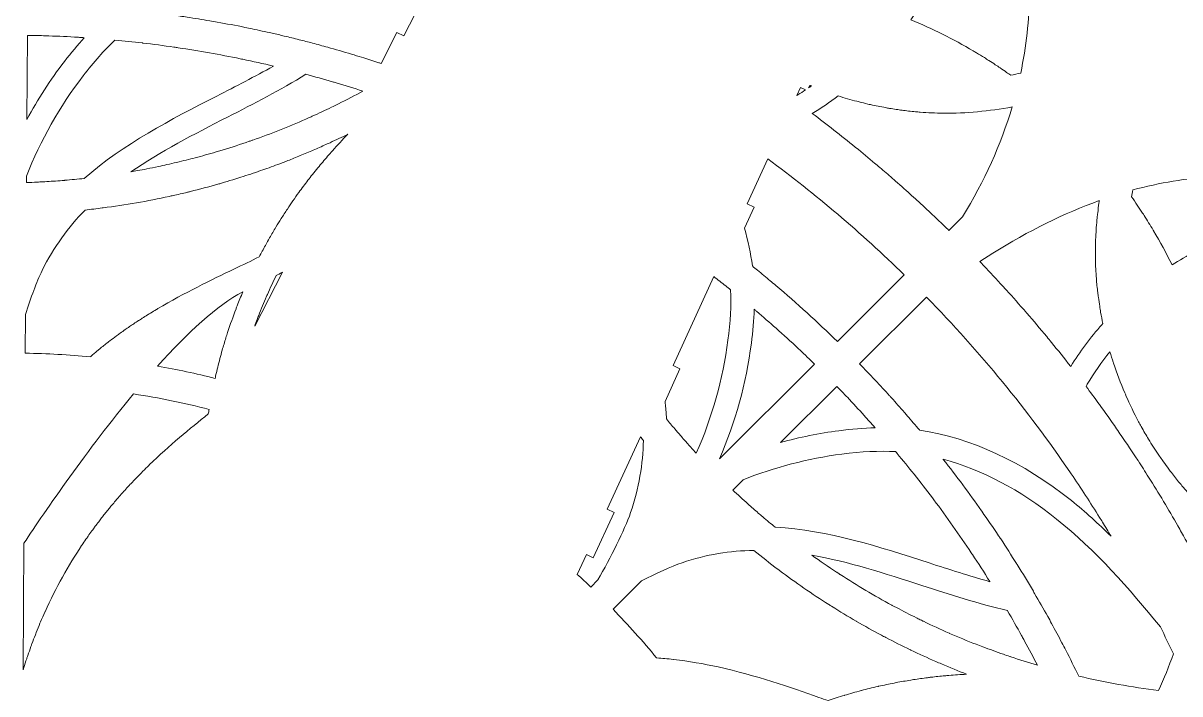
# Model space of a CAD drawing. Header units: millimetres. Extents: x -131 to 670, y -112 to 1620.
# Drawn here: x 478.7 to 576, y 761.6 to 818 of the extents above; entities that cross this region are included whole.
import ezdxf

# ---------------------------------------------------------------- set-up
doc = ezdxf.new("R2010")
doc.units = ezdxf.units.MM
doc.header["$MEASUREMENT"] = 0
doc.layers.add('Layer 2', color=7, linetype='Continuous')

msp = doc.modelspace()

# ---------------------------------------------------------------- linework, layer by layer
at = {"layer": 'Layer 2', "lineweight": 0}
for points, knots in [([(507.126, 815.111), (506.841, 815.199), (506.556, 815.284), (506.27, 815.37), (505.605, 815.571), (504.938, 815.764), (504.268, 815.95), (503.841, 816.069), (503.415, 816.189), (502.986, 816.302), (502.614, 816.4), (502.24, 816.493), (501.867, 816.587), (501.452, 816.691), (501.038, 816.793), (500.622, 816.892), (500.279, 816.974), (499.935, 817.055), (499.591, 817.133), (499.034, 817.259), (498.475, 817.38), (497.916, 817.497), (497.711, 817.539), (497.508, 817.585), (497.304, 817.627), (496.533, 817.782), (495.759, 817.927), (494.983, 818.065), (494.771, 818.103), (494.558, 818.138), (494.346, 818.174), (493.713, 818.282), (493.079, 818.384), (492.443, 818.481), (492.252, 818.51), (492.06, 818.54), (491.868, 818.567), (491.051, 818.686), (490.233, 818.799), (489.412, 818.897), (492.414, 820.768), (496.137, 821.987), (500.335, 822.454), (503.495, 822.804), (506.715, 822.725), (509.876, 822.485), (510.923, 822.156), (511.967, 821.817), (513.004, 821.457), (513.004, 821.457), (510.67, 816.91), (510.67, 816.91), (510.67, 816.91), (510.092, 817.192), (510.092, 817.192), (510.092, 817.192), (508.756, 814.59), (508.756, 814.59), (508.669, 814.619), (508.581, 814.645), (508.494, 814.674), (508.039, 814.823), (507.583, 814.968), (507.126, 815.111)], [0, 0, 0, 0, 1, 1, 1, 2, 2, 2, 3, 3, 3, 4, 4, 4, 5, 5, 5, 6, 6, 6, 7, 7, 7, 8, 8, 8, 9, 9, 9, 10, 10, 10, 11, 11, 11, 12, 12, 12, 13, 13, 13, 14, 14, 14, 15, 15, 15, 16, 16, 16, 17, 17, 17, 18, 18, 18, 19, 19, 19, 20, 20, 20, 21, 21, 21, 21]), ([(563.321, 820.547), (563.285, 818.258), (563.029, 816.002), (562.563, 813.78), (562.286, 813.715), (562.005, 813.656), (561.724, 813.599), (561.61, 813.681), (561.494, 813.758), (561.379, 813.838), (561.199, 813.965), (561.018, 814.092), (560.836, 814.215), (560.7, 814.307), (560.564, 814.396), (560.427, 814.486), (560.244, 814.607), (560.06, 814.728), (559.875, 814.845), (559.753, 814.924), (559.63, 815.001), (559.506, 815.078), (559.288, 815.214), (559.069, 815.348), (558.849, 815.48), (558.758, 815.534), (558.667, 815.589), (558.576, 815.643), (556.876, 816.645), (555.121, 817.519), (553.326, 818.267), (553.924, 819.143), (554.475, 820.051), (554.966, 820.993), (555.3, 821.636), (555.601, 822.279), (555.878, 822.921), (556.151, 822.829), (556.424, 822.737), (556.699, 822.644), (558.886, 821.907), (561.105, 821.16), (563.321, 820.547)], [0, 0, 0, 0, 1, 1, 1, 2, 2, 2, 3, 3, 3, 4, 4, 4, 5, 5, 5, 6, 6, 6, 7, 7, 7, 8, 8, 8, 9, 9, 9, 10, 10, 10, 11, 11, 11, 12, 12, 12, 13, 13, 13, 14, 14, 14, 14]), ([(483.699, 813.545), (484.592, 814.706), (485.473, 815.698), (486.371, 816.55), (487.137, 816.479), (487.901, 816.402), (488.662, 816.313), (488.678, 816.311), (488.693, 816.31), (488.708, 816.308), (489.589, 816.204), (490.465, 816.087), (491.339, 815.96), (491.457, 815.943), (491.575, 815.925), (491.692, 815.907), (493.448, 815.645), (495.189, 815.337), (496.913, 814.982), (496.983, 814.968), (497.053, 814.953), (497.123, 814.939), (497.987, 814.759), (498.848, 814.569), (499.704, 814.366), (498.138, 813.483), (496.53, 812.654), (494.951, 811.847), (491.065, 809.863), (487.101, 807.833), (483.794, 804.917), (483.248, 804.858), (482.701, 804.805), (482.152, 804.759), (482.136, 804.758), (482.121, 804.756), (482.105, 804.755), (482.049, 804.751), (481.993, 804.746), (481.936, 804.742), (481.447, 804.702), (480.956, 804.668), (480.463, 804.639), (480.288, 804.63), (480.112, 804.622), (479.936, 804.614), (479.896, 804.612), (479.856, 804.61), (479.817, 804.608), (479.52, 804.594), (479.224, 804.581), (478.926, 804.571), (478.926, 804.571), (478.93, 805.102), (478.93, 805.102), (480.117, 808.122), (481.707, 810.955), (483.699, 813.545)], [0, 0, 0, 0, 1, 1, 1, 2, 2, 2, 3, 3, 3, 4, 4, 4, 5, 5, 5, 6, 6, 6, 7, 7, 7, 8, 8, 8, 9, 9, 9, 10, 10, 10, 11, 11, 11, 12, 12, 12, 13, 13, 13, 14, 14, 14, 15, 15, 15, 16, 16, 16, 17, 17, 17, 18, 18, 18, 19, 19, 19, 19]), ([(479.56, 816.944), (479.665, 816.942), (479.77, 816.941), (479.874, 816.938), (480.087, 816.932), (480.299, 816.926), (480.512, 816.919), (481.331, 816.892), (482.149, 816.858), (482.964, 816.811), (482.997, 816.809), (483.03, 816.808), (483.063, 816.806), (483.169, 816.8), (483.274, 816.791), (483.38, 816.785), (483.519, 816.774), (483.659, 816.764), (483.798, 816.754), (483.239, 816.142), (482.684, 815.48), (482.126, 814.755), (480.935, 813.207), (479.883, 811.574), (478.962, 809.872), (478.962, 809.872), (479.01, 816.952), (479.01, 816.952), (479.193, 816.949), (479.377, 816.947), (479.56, 816.944)], [0, 0, 0, 0, 1, 1, 1, 2, 2, 2, 3, 3, 3, 4, 4, 4, 5, 5, 5, 6, 6, 6, 7, 7, 7, 8, 8, 8, 9, 9, 9, 10, 10, 10, 10]), ([(507.237, 812.262), (506.559, 811.893), (505.871, 811.539), (505.178, 811.194), (505.143, 811.176), (505.107, 811.159), (505.072, 811.142), (504.915, 811.065), (504.757, 810.988), (504.599, 810.912), (504.058, 810.649), (503.513, 810.393), (502.963, 810.146), (502.864, 810.1), (502.764, 810.055), (502.664, 810.011), (502.588, 809.976), (502.513, 809.942), (502.437, 809.909), (502.431, 809.906), (502.425, 809.903), (502.418, 809.901), (500.96, 809.26), (499.475, 808.671), (497.962, 808.139), (497.951, 808.135), (497.939, 808.13), (497.928, 808.126), (497.843, 808.096), (497.758, 808.068), (497.672, 808.038), (496.947, 807.787), (496.216, 807.548), (495.48, 807.322), (495.417, 807.303), (495.355, 807.283), (495.292, 807.264), (495.155, 807.223), (495.016, 807.184), (494.878, 807.144), (494.584, 807.057), (494.29, 806.973), (493.994, 806.891), (493.705, 806.811), (493.417, 806.731), (493.127, 806.655), (492.876, 806.588), (492.624, 806.526), (492.372, 806.463), (491.833, 806.328), (491.292, 806.199), (490.748, 806.078), (490.508, 806.024), (490.268, 805.969), (490.027, 805.918), (489.703, 805.85), (489.379, 805.784), (489.054, 805.72), (488.797, 805.67), (488.54, 805.621), (488.282, 805.574), (488.094, 805.539), (487.906, 805.502), (487.717, 805.47), (490.215, 807.194), (492.998, 808.62), (495.855, 810.078), (498.047, 811.198), (500.301, 812.361), (502.443, 813.675), (503.187, 813.476), (503.928, 813.267), (504.666, 813.051), (504.773, 813.02), (504.879, 812.989), (504.986, 812.958), (505.74, 812.734), (506.491, 812.504), (507.237, 812.262)], [0, 0, 0, 0, 1, 1, 1, 2, 2, 2, 3, 3, 3, 4, 4, 4, 5, 5, 5, 6, 6, 6, 7, 7, 7, 8, 8, 8, 9, 9, 9, 10, 10, 10, 11, 11, 11, 12, 12, 12, 13, 13, 13, 14, 14, 14, 15, 15, 15, 16, 16, 16, 17, 17, 17, 18, 18, 18, 19, 19, 19, 20, 20, 20, 21, 21, 21, 22, 22, 22, 23, 23, 23, 24, 24, 24, 25, 25, 25, 26, 26, 26, 26]), ([(543.817, 811.95), (543.793, 811.935), (543.763, 811.918), (543.726, 811.898), (543.726, 811.898), (544.034, 812.57), (544.034, 812.57), (544.034, 812.57), (544.466, 812.358), (544.466, 812.358), (544.251, 812.218), (544.036, 812.081), (543.817, 811.95)], [0, 0, 0, 0, 1, 1, 1, 2, 2, 2, 3, 3, 3, 4, 4, 4, 4]), ([(544.721, 812.528), (544.721, 812.528), (544.817, 812.737), (544.817, 812.737), (544.843, 812.726), (544.87, 812.717), (544.895, 812.706), (544.915, 812.698), (544.933, 812.689), (544.953, 812.681), (544.876, 812.629), (544.798, 812.579), (544.721, 812.528)], [0, 0, 0, 0, 1, 1, 1, 2, 2, 2, 3, 3, 3, 4, 4, 4, 4]), ([(547.209, 811.861), (547.729, 811.693), (548.255, 811.543), (548.784, 811.404), (548.846, 811.387), (548.909, 811.37), (548.972, 811.354), (549.213, 811.292), (549.455, 811.232), (549.698, 811.176), (549.774, 811.158), (549.851, 811.142), (549.928, 811.125), (550.35, 811.031), (550.774, 810.946), (551.2, 810.87), (551.307, 810.851), (551.413, 810.83), (551.52, 810.812), (551.713, 810.78), (551.906, 810.752), (552.1, 810.723), (552.26, 810.699), (552.421, 810.677), (552.583, 810.655), (552.763, 810.632), (552.943, 810.609), (553.124, 810.589), (553.324, 810.566), (553.524, 810.548), (553.724, 810.529), (553.853, 810.517), (553.982, 810.501), (554.111, 810.491), (554.752, 810.441), (555.395, 810.413), (556.039, 810.407), (557.969, 810.389), (559.909, 810.568), (561.845, 810.934), (560.904, 807.766), (559.512, 804.678), (557.676, 801.685), (557.676, 801.685), (556.523, 800.538), (556.523, 800.538), (556.387, 800.671), (556.249, 800.8), (556.113, 800.932), (555.742, 801.291), (555.371, 801.649), (554.995, 802.002), (554.551, 802.421), (554.105, 802.836), (553.655, 803.247), (553.585, 803.31), (553.514, 803.373), (553.444, 803.436), (552.975, 803.862), (552.503, 804.284), (552.029, 804.701), (551.988, 804.737), (551.947, 804.772), (551.906, 804.808), (551.552, 805.118), (551.199, 805.428), (550.842, 805.733), (550.687, 805.865), (550.531, 805.993), (550.375, 806.124), (550.351, 806.145), (550.326, 806.166), (550.301, 806.187), (549.775, 806.63), (549.246, 807.068), (548.713, 807.5), (548.689, 807.52), (548.665, 807.54), (548.641, 807.559), (547.454, 808.522), (546.253, 809.462), (545.034, 810.373), (545.781, 810.831), (546.506, 811.33), (547.209, 811.861)], [0, 0, 0, 0, 1, 1, 1, 2, 2, 2, 3, 3, 3, 4, 4, 4, 5, 5, 5, 6, 6, 6, 7, 7, 7, 8, 8, 8, 9, 9, 9, 10, 10, 10, 11, 11, 11, 12, 12, 12, 13, 13, 13, 14, 14, 14, 15, 15, 15, 16, 16, 16, 17, 17, 17, 18, 18, 18, 19, 19, 19, 20, 20, 20, 21, 21, 21, 22, 22, 22, 23, 23, 23, 24, 24, 24, 25, 25, 25, 26, 26, 26, 27, 27, 27, 28, 28, 28, 28]), ([(480.245, 797.164), (481.224, 799.152), (482.456, 800.814), (483.866, 802.261), (484.348, 802.312), (484.83, 802.369), (485.309, 802.431), (485.331, 802.433), (485.352, 802.436), (485.374, 802.44), (487.258, 802.683), (489.117, 803.007), (490.949, 803.406), (491.053, 803.428), (491.157, 803.451), (491.261, 803.474), (491.664, 803.564), (492.066, 803.657), (492.467, 803.754), (492.552, 803.775), (492.637, 803.797), (492.723, 803.818), (493.499, 804.01), (494.27, 804.215), (495.036, 804.434), (495.138, 804.463), (495.24, 804.49), (495.342, 804.52), (495.657, 804.611), (495.969, 804.708), (496.282, 804.804), (496.508, 804.873), (496.733, 804.943), (496.958, 805.014), (497.24, 805.105), (497.522, 805.196), (497.802, 805.29), (498.076, 805.381), (498.348, 805.476), (498.621, 805.571), (498.86, 805.655), (499.1, 805.736), (499.338, 805.822), (499.826, 805.999), (500.312, 806.18), (500.794, 806.368), (500.963, 806.433), (501.13, 806.502), (501.298, 806.569), (501.656, 806.712), (502.013, 806.856), (502.368, 807.004), (502.555, 807.083), (502.741, 807.163), (502.928, 807.243), (503.28, 807.394), (503.629, 807.548), (503.978, 807.704), (504.14, 807.778), (504.303, 807.85), (504.465, 807.924), (504.966, 808.155), (505.465, 808.39), (505.96, 808.632), (505.518, 808.179), (505.091, 807.716), (504.672, 807.248), (504.535, 807.094), (504.401, 806.937), (504.265, 806.782), (504.265, 806.781), (504.264, 806.78), (504.263, 806.779), (504.263, 806.779), (504.263, 806.779), (504.263, 806.779), (503.984, 806.458), (503.709, 806.133), (503.44, 805.805), (503.289, 805.62), (503.137, 805.435), (502.989, 805.247), (502.733, 804.925), (502.484, 804.596), (502.239, 804.267), (502.239, 804.267), (502.238, 804.267), (502.238, 804.267), (502.237, 804.265), (502.236, 804.264), (502.236, 804.264), (502.102, 804.085), (501.964, 803.908), (501.834, 803.727), (501.834, 803.727), (501.833, 803.727), (501.833, 803.727), (501.833, 803.727), (501.833, 803.727), (501.833, 803.727), (501.504, 803.271), (501.186, 802.809), (500.876, 802.343), (500.699, 802.076), (500.53, 801.805), (500.359, 801.535), (500.209, 801.299), (500.06, 801.062), (499.916, 800.822), (499.915, 800.822), (499.915, 800.821), (499.915, 800.821), (499.735, 800.524), (499.559, 800.225), (499.386, 799.925), (499.386, 799.925), (499.386, 799.924), (499.386, 799.924), (499.386, 799.924), (499.386, 799.923), (499.386, 799.923), (499.264, 799.711), (499.147, 799.497), (499.029, 799.284), (498.853, 798.964), (498.676, 798.645), (498.509, 798.321), (498.509, 798.321), (498.509, 798.321), (498.508, 798.321), (497.851, 797.991), (497.136, 797.647), (496.388, 797.288), (494.481, 796.374), (492.251, 795.301), (489.985, 793.964), (489.945, 793.941), (489.905, 793.917), (489.865, 793.894), (489.7, 793.795), (489.535, 793.695), (489.369, 793.594), (489.283, 793.542), (489.197, 793.489), (489.11, 793.436), (488.966, 793.346), (488.821, 793.255), (488.676, 793.163), (488.569, 793.094), (488.462, 793.025), (488.354, 792.956), (488.222, 792.87), (488.091, 792.784), (487.959, 792.696), (487.837, 792.615), (487.715, 792.532), (487.594, 792.449), (487.474, 792.367), (487.354, 792.286), (487.234, 792.202), (487.094, 792.105), (486.956, 792.005), (486.816, 791.905), (486.714, 791.831), (486.611, 791.758), (486.509, 791.684), (486.315, 791.541), (486.122, 791.394), (485.93, 791.246), (485.883, 791.211), (485.836, 791.176), (485.79, 791.14), (485.55, 790.954), (485.312, 790.763), (485.076, 790.568), (485.011, 790.515), (484.948, 790.46), (484.884, 790.407), (484.712, 790.263), (484.541, 790.117), (484.371, 789.968), (484.348, 789.948), (484.324, 789.928), (484.3, 789.908), (482.495, 790.08), (480.671, 790.184), (478.83, 790.217), (478.83, 790.217), (478.852, 793.473), (478.852, 793.473), (479.298, 794.873), (479.784, 796.23), (480.245, 797.164)], [0, 0, 0, 0, 1, 1, 1, 2, 2, 2, 3, 3, 3, 4, 4, 4, 5, 5, 5, 6, 6, 6, 7, 7, 7, 8, 8, 8, 9, 9, 9, 10, 10, 10, 11, 11, 11, 12, 12, 12, 13, 13, 13, 14, 14, 14, 15, 15, 15, 16, 16, 16, 17, 17, 17, 18, 18, 18, 19, 19, 19, 20, 20, 20, 21, 21, 21, 22, 22, 22, 23, 23, 23, 24, 24, 24, 25, 25, 25, 26, 26, 26, 27, 27, 27, 28, 28, 28, 29, 29, 29, 30, 30, 30, 31, 31, 31, 32, 32, 32, 33, 33, 33, 34, 34, 34, 35, 35, 35, 36, 36, 36, 37, 37, 37, 38, 38, 38, 39, 39, 39, 40, 40, 40, 41, 41, 41, 42, 42, 42, 43, 43, 43, 44, 44, 44, 45, 45, 45, 46, 46, 46, 47, 47, 47, 48, 48, 48, 49, 49, 49, 50, 50, 50, 51, 51, 51, 52, 52, 52, 53, 53, 53, 54, 54, 54, 55, 55, 55, 56, 56, 56, 57, 57, 57, 58, 58, 58, 59, 59, 59, 60, 60, 60, 61, 61, 61, 62, 62, 62, 63, 63, 63, 64, 64, 64, 64]), ([(552.771, 796.803), (552.771, 796.803), (547.143, 791.199), (547.143, 791.199), (545.463, 792.838), (543.735, 794.412), (541.963, 795.918), (541.806, 796.051), (541.648, 796.182), (541.491, 796.314), (541.137, 796.611), (540.781, 796.906), (540.423, 797.198), (540.278, 797.316), (540.136, 797.439), (539.991, 797.556), (539.852, 798.612), (539.625, 799.674), (539.319, 800.736), (539.319, 800.736), (540.13, 802.506), (540.13, 802.506), (540.13, 802.506), (539.552, 802.789), (539.552, 802.789), (539.552, 802.789), (541.281, 806.561), (541.281, 806.561), (545.299, 803.601), (549.138, 800.346), (552.771, 796.803)], [0, 0, 0, 0, 1, 1, 1, 2, 2, 2, 3, 3, 3, 4, 4, 4, 5, 5, 5, 6, 6, 6, 7, 7, 7, 8, 8, 8, 9, 9, 9, 10, 10, 10, 10]), ([(577.205, 798.754), (576.551, 798.414), (575.915, 798.043), (575.293, 797.651), (574.811, 798.624), (574.292, 799.581), (573.735, 800.518), (573.725, 800.535), (573.715, 800.553), (573.705, 800.57), (573.457, 800.987), (573.199, 801.398), (572.936, 801.807), (572.897, 801.867), (572.861, 801.929), (572.822, 801.99), (572.522, 802.451), (572.213, 802.908), (571.894, 803.359), (571.929, 803.555), (571.962, 803.751), (572, 803.945), (574.263, 804.562), (576.504, 804.934), (578.72, 805.056), (578.86, 804.547), (579.009, 804.038), (579.161, 803.529), (579.198, 803.407), (579.235, 803.287), (579.271, 803.166), (579.395, 802.761), (579.52, 802.357), (579.648, 801.952), (579.684, 801.839), (579.72, 801.725), (579.756, 801.611), (579.916, 801.114), (580.077, 800.617), (580.241, 800.121), (579.233, 799.734), (578.219, 799.28), (577.205, 798.754)], [0, 0, 0, 0, 1, 1, 1, 2, 2, 2, 3, 3, 3, 4, 4, 4, 5, 5, 5, 6, 6, 6, 7, 7, 7, 8, 8, 8, 9, 9, 9, 10, 10, 10, 11, 11, 11, 12, 12, 12, 13, 13, 13, 14, 14, 14, 14]), ([(568.926, 796.496), (568.957, 796.1), (569, 795.705), (569.047, 795.311), (569.063, 795.179), (569.08, 795.047), (569.098, 794.915), (569.131, 794.665), (569.168, 794.415), (569.208, 794.166), (569.234, 793.999), (569.259, 793.832), (569.289, 793.665), (569.345, 793.346), (569.406, 793.027), (569.472, 792.709), (569.451, 792.685), (569.429, 792.662), (569.407, 792.638), (568.432, 791.536), (567.55, 790.349), (566.767, 789.11), (566.237, 789.788), (565.696, 790.459), (565.15, 791.127), (565.016, 791.29), (564.882, 791.452), (564.748, 791.615), (564.199, 792.277), (563.645, 792.936), (563.08, 793.588), (563.05, 793.623), (563.018, 793.658), (562.988, 793.693), (562.455, 794.306), (561.913, 794.913), (561.366, 795.516), (561.201, 795.698), (561.035, 795.879), (560.869, 796.059), (560.33, 796.646), (559.786, 797.23), (559.233, 797.807), (559.193, 797.849), (559.154, 797.892), (559.114, 797.933), (559.114, 797.933), (560.215, 798.622), (560.215, 798.622), (563.234, 800.512), (566.222, 801.984), (569.173, 803.048), (569.163, 802.978), (569.156, 802.909), (569.147, 802.841), (569.108, 802.569), (569.073, 802.297), (569.041, 802.025), (569.025, 801.888), (569.01, 801.751), (568.996, 801.613), (568.968, 801.338), (568.944, 801.063), (568.924, 800.787), (568.914, 800.658), (568.906, 800.529), (568.898, 800.399), (568.881, 800.117), (568.868, 799.834), (568.859, 799.551), (568.855, 799.423), (568.852, 799.295), (568.85, 799.167), (568.844, 798.867), (568.843, 798.567), (568.847, 798.267), (568.848, 798.221), (568.846, 798.175), (568.847, 798.129), (568.857, 797.584), (568.884, 797.039), (568.926, 796.496)], [0, 0, 0, 0, 1, 1, 1, 2, 2, 2, 3, 3, 3, 4, 4, 4, 5, 5, 5, 6, 6, 6, 7, 7, 7, 8, 8, 8, 9, 9, 9, 10, 10, 10, 11, 11, 11, 12, 12, 12, 13, 13, 13, 14, 14, 14, 15, 15, 15, 16, 16, 16, 17, 17, 17, 18, 18, 18, 19, 19, 19, 20, 20, 20, 21, 21, 21, 22, 22, 22, 23, 23, 23, 24, 24, 24, 25, 25, 25, 26, 26, 26, 27, 27, 27, 27]), ([(500.463, 797.026), (500.463, 797.026), (498.13, 792.481), (498.13, 792.481), (498.199, 792.672), (498.266, 792.864), (498.338, 793.054), (498.379, 793.164), (498.422, 793.273), (498.465, 793.383), (498.675, 793.927), (498.898, 794.467), (499.131, 795.002), (499.152, 795.052), (499.174, 795.102), (499.196, 795.152), (499.433, 795.692), (499.681, 796.227), (499.942, 796.756), (500.098, 796.835), (500.256, 796.916), (500.405, 796.995), (500.425, 797.005), (500.444, 797.016), (500.463, 797.026)], [0, 0, 0, 0, 1, 1, 1, 2, 2, 2, 3, 3, 3, 4, 4, 4, 5, 5, 5, 6, 6, 6, 7, 7, 7, 8, 8, 8, 8]), ([(536.744, 796.66), (537.081, 796.399), (537.415, 796.134), (537.75, 795.87), (537.887, 795.761), (538.026, 795.653), (538.164, 795.542), (538.211, 794.242), (538.141, 792.851), (537.94, 791.313), (537.51, 788.014), (536.612, 784.829), (535.277, 781.805), (535.268, 781.816), (535.258, 781.826), (535.248, 781.837), (535.019, 782.085), (534.792, 782.334), (534.568, 782.585), (534.358, 782.82), (534.148, 783.056), (533.943, 783.293), (533.78, 783.48), (533.621, 783.669), (533.462, 783.857), (533.229, 784.131), (532.996, 784.405), (532.768, 784.682), (532.754, 784.941), (532.735, 785.199), (532.712, 785.456), (532.697, 785.637), (532.678, 785.818), (532.659, 785.998), (532.653, 786.054), (532.649, 786.111), (532.643, 786.167), (532.643, 786.167), (533.9, 788.909), (533.9, 788.909), (533.9, 788.909), (533.321, 789.192), (533.321, 789.192), (533.321, 789.192), (536.744, 796.66), (536.744, 796.66)], [0, 0, 0, 0, 1, 1, 1, 2, 2, 2, 3, 3, 3, 4, 4, 4, 5, 5, 5, 6, 6, 6, 7, 7, 7, 8, 8, 8, 9, 9, 9, 10, 10, 10, 11, 11, 11, 12, 12, 12, 13, 13, 13, 14, 14, 14, 15, 15, 15, 15]), ([(497.128, 795.371), (496.965, 794.987), (496.809, 794.6), (496.658, 794.212), (496.625, 794.126), (496.593, 794.04), (496.56, 793.954), (496.56, 793.954), (496.56, 793.954), (496.56, 793.954), (496.56, 793.953), (496.56, 793.953), (496.56, 793.953), (496.56, 793.953), (496.558, 793.949), (496.558, 793.949), (496.306, 793.289), (496.071, 792.622), (495.852, 791.948), (495.803, 791.799), (495.753, 791.65), (495.706, 791.499), (495.6, 791.159), (495.496, 790.818), (495.398, 790.474), (495.398, 790.473), (495.398, 790.473), (495.397, 790.472), (495.397, 790.471), (495.397, 790.471), (495.397, 790.471), (495.331, 790.237), (495.269, 790.002), (495.206, 789.767), (495.206, 789.767), (495.206, 789.765), (495.205, 789.764), (495.205, 789.764), (495.205, 789.763), (495.205, 789.763), (495.204, 789.762), (495.204, 789.76), (495.204, 789.758), (495.076, 789.282), (494.957, 788.804), (494.846, 788.322), (494.829, 788.247), (494.813, 788.171), (494.796, 788.095), (493.205, 788.496), (491.594, 788.846), (489.962, 789.137), (492.46, 791.917), (494.974, 794.256), (497.128, 795.371)], [0, 0, 0, 0, 1, 1, 1, 2, 2, 2, 3, 3, 3, 4, 4, 4, 5, 5, 5, 6, 6, 6, 7, 7, 7, 8, 8, 8, 9, 9, 9, 10, 10, 10, 11, 11, 11, 12, 12, 12, 13, 13, 13, 14, 14, 14, 15, 15, 15, 16, 16, 16, 17, 17, 17, 18, 18, 18, 18]), ([(566.702, 780.231), (566.738, 780.178), (566.774, 780.125), (566.81, 780.072), (567.632, 778.864), (568.427, 777.64), (569.196, 776.402), (569.278, 776.269), (569.361, 776.137), (569.443, 776.004), (569.684, 775.612), (569.924, 775.219), (570.16, 774.824), (569.1, 775.87), (567.997, 776.878), (566.828, 777.813), (562.75, 781.075), (558.361, 783.104), (554.064, 783.734), (554.056, 783.744), (554.048, 783.753), (554.04, 783.763), (553.703, 784.164), (553.361, 784.562), (553.017, 784.959), (552.937, 785.052), (552.858, 785.144), (552.778, 785.236), (552.419, 785.647), (552.056, 786.055), (551.691, 786.461), (551.638, 786.52), (551.585, 786.579), (551.532, 786.638), (551.138, 787.072), (550.741, 787.504), (550.339, 787.932), (550.323, 787.95), (550.306, 787.967), (550.29, 787.985), (549.868, 788.435), (549.441, 788.881), (549.01, 789.325), (549.01, 789.325), (554.644, 794.933), (554.644, 794.933), (559.128, 790.343), (563.155, 785.425), (566.702, 780.231)], [0, 0, 0, 0, 1, 1, 1, 2, 2, 2, 3, 3, 3, 4, 4, 4, 5, 5, 5, 6, 6, 6, 7, 7, 7, 8, 8, 8, 9, 9, 9, 10, 10, 10, 11, 11, 11, 12, 12, 12, 13, 13, 13, 14, 14, 14, 15, 15, 15, 16, 16, 16, 16]), ([(537.224, 781.325), (538.559, 784.426), (539.468, 787.684), (539.908, 791.057), (540.038, 792.057), (540.117, 793.002), (540.149, 793.907), (540.215, 793.852), (540.279, 793.795), (540.344, 793.739), (540.894, 793.271), (541.441, 792.8), (541.98, 792.321), (542.609, 791.761), (543.232, 791.196), (543.846, 790.621), (543.889, 790.58), (543.933, 790.538), (543.977, 790.497), (544.399, 790.101), (544.811, 789.694), (545.225, 789.29), (545.225, 789.29), (537.224, 781.325), (537.224, 781.325)], [0, 0, 0, 0, 1, 1, 1, 2, 2, 2, 3, 3, 3, 4, 4, 4, 5, 5, 5, 6, 6, 6, 7, 7, 7, 8, 8, 8, 8]), ([(570.624, 783.867), (570.15, 784.552), (569.671, 785.233), (569.18, 785.908), (569.168, 785.925), (569.155, 785.944), (569.142, 785.961), (568.786, 786.452), (568.425, 786.938), (568.06, 787.423), (568.101, 787.499), (568.137, 787.564), (568.161, 787.605), (568.733, 788.553), (569.374, 789.468), (570.07, 790.34), (570.071, 790.335), (570.073, 790.33), (570.074, 790.325), (570.16, 790.033), (570.25, 789.743), (570.345, 789.455), (570.353, 789.428), (570.362, 789.403), (570.371, 789.376), (570.651, 788.528), (570.967, 787.693), (571.319, 786.872), (571.351, 786.796), (571.385, 786.719), (571.418, 786.643), (571.744, 785.9), (572.098, 785.171), (572.481, 784.456), (572.551, 784.325), (572.621, 784.193), (572.693, 784.063), (572.798, 783.873), (572.905, 783.683), (573.015, 783.494), (573.114, 783.324), (573.215, 783.156), (573.317, 782.989), (573.453, 782.765), (573.59, 782.543), (573.732, 782.323), (573.877, 782.096), (574.024, 781.871), (574.176, 781.648), (574.268, 781.513), (574.361, 781.379), (574.456, 781.245), (574.602, 781.036), (574.752, 780.829), (574.904, 780.623), (574.986, 780.514), (575.066, 780.403), (575.149, 780.294), (575.377, 779.994), (575.611, 779.698), (575.85, 779.407), (575.919, 779.324), (575.989, 779.243), (576.058, 779.16), (576.252, 778.93), (576.448, 778.703), (576.648, 778.478), (576.73, 778.386), (576.812, 778.294), (576.896, 778.203), (577.15, 777.924), (577.408, 777.649), (577.673, 777.38), (577.685, 777.368), (577.697, 777.354), (577.709, 777.342), (577.698, 776.967), (577.682, 776.594), (577.661, 776.221), (577.64, 775.848), (577.614, 775.477), (577.583, 775.105), (577.522, 774.363), (577.441, 773.626), (577.339, 772.893), (577.337, 772.896), (577.335, 772.9), (577.333, 772.904), (576.93, 773.656), (576.515, 774.402), (576.095, 775.145), (575.993, 775.326), (575.891, 775.506), (575.787, 775.687), (574.994, 777.072), (574.172, 778.443), (573.318, 779.796), (573.026, 780.259), (572.733, 780.721), (572.434, 781.18), (572.425, 781.195), (572.414, 781.209), (572.405, 781.224), (571.949, 781.923), (571.482, 782.616), (571.01, 783.307), (570.882, 783.494), (570.753, 783.681), (570.624, 783.867)], [0, 0, 0, 0, 1, 1, 1, 2, 2, 2, 3, 3, 3, 4, 4, 4, 5, 5, 5, 6, 6, 6, 7, 7, 7, 8, 8, 8, 9, 9, 9, 10, 10, 10, 11, 11, 11, 12, 12, 12, 13, 13, 13, 14, 14, 14, 15, 15, 15, 16, 16, 16, 17, 17, 17, 18, 18, 18, 19, 19, 19, 20, 20, 20, 21, 21, 21, 22, 22, 22, 23, 23, 23, 24, 24, 24, 25, 25, 25, 26, 26, 26, 27, 27, 27, 28, 28, 28, 29, 29, 29, 30, 30, 30, 31, 31, 31, 32, 32, 32, 33, 33, 33, 34, 34, 34, 35, 35, 35, 36, 36, 36, 36]), ([(549.398, 784.97), (549.697, 784.639), (549.995, 784.307), (550.291, 783.972), (550.299, 783.962), (550.307, 783.953), (550.316, 783.944), (549.351, 783.916), (548.341, 783.836), (547.268, 783.696), (545.602, 783.479), (543.965, 783.144), (542.36, 782.704), (542.36, 782.704), (547.095, 787.418), (547.095, 787.418), (547.342, 787.163), (547.594, 786.914), (547.839, 786.657), (547.886, 786.607), (547.933, 786.558), (547.98, 786.508), (548.46, 786.002), (548.929, 785.487), (549.398, 784.97)], [0, 0, 0, 0, 1, 1, 1, 2, 2, 2, 3, 3, 3, 4, 4, 4, 5, 5, 5, 6, 6, 6, 7, 7, 7, 8, 8, 8, 8]), ([(478.723, 774.235), (480.548, 776.99), (484.097, 782.168), (487.939, 786.791), (490.093, 786.459), (492.212, 786.024), (494.295, 785.493), (494.274, 785.363), (494.248, 785.234), (494.228, 785.103), (492.658, 783.874), (490.962, 782.469), (489.265, 780.821), (489.252, 780.808), (489.238, 780.795), (489.225, 780.782), (489.057, 780.619), (488.89, 780.453), (488.722, 780.285), (488.692, 780.254), (488.661, 780.224), (488.631, 780.193), (488.48, 780.041), (488.33, 779.887), (488.179, 779.731), (488.135, 779.685), (488.091, 779.639), (488.047, 779.593), (487.911, 779.45), (487.775, 779.306), (487.639, 779.16), (487.583, 779.1), (487.527, 779.04), (487.472, 778.979), (487.348, 778.845), (487.224, 778.708), (487.101, 778.571), (487.036, 778.498), (486.97, 778.425), (486.905, 778.351), (486.792, 778.223), (486.68, 778.094), (486.567, 777.964), (486.493, 777.878), (486.419, 777.792), (486.345, 777.704), (486.243, 777.585), (486.142, 777.463), (486.041, 777.341), (485.958, 777.241), (485.875, 777.141), (485.793, 777.04), (485.702, 776.928), (485.611, 776.813), (485.52, 776.699), (485.43, 776.586), (485.34, 776.473), (485.25, 776.357), (485.169, 776.253), (485.089, 776.147), (485.008, 776.041), (484.91, 775.913), (484.813, 775.785), (484.716, 775.654), (484.646, 775.561), (484.578, 775.466), (484.509, 775.371), (484.403, 775.225), (484.296, 775.079), (484.19, 774.93), (484.135, 774.853), (484.081, 774.773), (484.027, 774.695), (483.909, 774.526), (483.791, 774.357), (483.675, 774.185), (483.64, 774.133), (483.606, 774.08), (483.572, 774.028), (482.457, 772.357), (481.416, 770.515), (480.493, 768.473), (480.487, 768.459), (480.481, 768.446), (480.475, 768.432), (480.354, 768.165), (480.237, 767.894), (480.121, 767.62), (480.103, 767.579), (480.085, 767.538), (480.068, 767.496), (479.96, 767.239), (479.854, 766.977), (479.75, 766.714), (479.726, 766.653), (479.701, 766.594), (479.678, 766.533), (479.579, 766.281), (479.484, 766.024), (479.389, 765.767), (479.361, 765.691), (479.333, 765.616), (479.305, 765.539), (479.216, 765.291), (479.129, 765.038), (479.042, 764.784), (479.012, 764.695), (478.982, 764.607), (478.952, 764.517), (478.87, 764.27), (478.79, 764.02), (478.712, 763.768), (478.692, 763.704), (478.671, 763.642), (478.651, 763.577), (478.651, 763.577), (478.723, 774.235), (478.723, 774.235)], [0, 0, 0, 0, 1, 1, 1, 2, 2, 2, 3, 3, 3, 4, 4, 4, 5, 5, 5, 6, 6, 6, 7, 7, 7, 8, 8, 8, 9, 9, 9, 10, 10, 10, 11, 11, 11, 12, 12, 12, 13, 13, 13, 14, 14, 14, 15, 15, 15, 16, 16, 16, 17, 17, 17, 18, 18, 18, 19, 19, 19, 20, 20, 20, 21, 21, 21, 22, 22, 22, 23, 23, 23, 24, 24, 24, 25, 25, 25, 26, 26, 26, 27, 27, 27, 28, 28, 28, 29, 29, 29, 30, 30, 30, 31, 31, 31, 32, 32, 32, 33, 33, 33, 34, 34, 34, 35, 35, 35, 36, 36, 36, 37, 37, 37, 38, 38, 38, 39, 39, 39, 39]), ([(527.784, 777.106), (527.784, 777.106), (530.574, 783.195), (530.574, 783.195), (530.657, 783.093), (530.737, 782.989), (530.821, 782.887), (530.78, 780.892), (530.467, 778.873), (529.754, 776.806), (529.231, 775.29), (528.04, 773.011), (527.002, 771.147), (527.002, 771.147), (526.396, 770.545), (526.396, 770.545), (526.023, 770.904), (525.645, 771.257), (525.264, 771.607), (525.264, 771.607), (526.034, 773.289), (526.034, 773.289), (526.034, 773.289), (526.612, 773.006), (526.612, 773.006), (526.612, 773.006), (528.361, 776.824), (528.361, 776.824), (528.361, 776.824), (527.784, 777.106), (527.784, 777.106)], [0, 0, 0, 0, 1, 1, 1, 2, 2, 2, 3, 3, 3, 4, 4, 4, 5, 5, 5, 6, 6, 6, 7, 7, 7, 8, 8, 8, 9, 9, 9, 10, 10, 10, 10]), ([(558.41, 773.425), (558.442, 773.378), (558.474, 773.33), (558.505, 773.282), (559.001, 772.535), (559.487, 771.781), (559.963, 771.02), (559.968, 771.012), (559.972, 771.005), (559.977, 770.998), (559.977, 770.998), (559.977, 770.998), (559.977, 770.998), (559.978, 770.997), (559.978, 770.997), (559.978, 770.996), (559.978, 770.996), (559.978, 770.996), (559.978, 770.995), (558.254, 771.477), (556.538, 772.032), (554.859, 772.576), (550.66, 773.937), (546.371, 775.325), (541.914, 775.578), (541.561, 775.865), (541.212, 776.158), (540.865, 776.453), (540.74, 776.559), (540.616, 776.664), (540.493, 776.77), (540.2, 777.022), (539.909, 777.277), (539.62, 777.535), (539.403, 777.73), (539.187, 777.927), (538.971, 778.125), (538.761, 778.317), (538.551, 778.509), (538.343, 778.705), (538.343, 778.705), (539.204, 779.562), (539.204, 779.562), (541.87, 780.624), (544.655, 781.354), (547.525, 781.728), (549.179, 781.944), (550.66, 782.006), (552.043, 781.935), (552.087, 781.883), (552.13, 781.829), (552.174, 781.776), (552.653, 781.201), (553.127, 780.621), (553.594, 780.036), (554.115, 779.379), (554.63, 778.718), (555.135, 778.048), (555.175, 777.995), (555.215, 777.94), (555.256, 777.887), (556.347, 776.43), (557.399, 774.943), (558.41, 773.425)], [0, 0, 0, 0, 1, 1, 1, 2, 2, 2, 3, 3, 3, 4, 4, 4, 5, 5, 5, 6, 6, 6, 7, 7, 7, 8, 8, 8, 9, 9, 9, 10, 10, 10, 11, 11, 11, 12, 12, 12, 13, 13, 13, 14, 14, 14, 15, 15, 15, 16, 16, 16, 17, 17, 17, 18, 18, 18, 19, 19, 19, 20, 20, 20, 21, 21, 21, 21]), ([(574.314, 767.194), (574.686, 766.44), (575.05, 765.683), (575.403, 764.921), (575.034, 763.877), (574.615, 762.853), (574.161, 761.842), (571.906, 762.124), (569.665, 762.532), (567.445, 763.053), (567.091, 763.786), (566.725, 764.514), (566.352, 765.238), (566.246, 765.444), (566.138, 765.649), (566.03, 765.854), (565.746, 766.397), (565.458, 766.938), (565.164, 767.476), (565.055, 767.675), (564.946, 767.875), (564.835, 768.074), (564.475, 768.721), (564.109, 769.365), (563.735, 770.005), (563.698, 770.067), (563.664, 770.13), (563.627, 770.191), (563.185, 770.944), (562.731, 771.691), (562.268, 772.433), (562.249, 772.463), (562.23, 772.492), (562.212, 772.522), (561.777, 773.218), (561.331, 773.907), (560.879, 774.593), (560.818, 774.684), (560.758, 774.775), (560.697, 774.866), (560.239, 775.554), (559.773, 776.239), (559.296, 776.917), (559.284, 776.934), (559.273, 776.951), (559.261, 776.969), (558.233, 778.431), (557.163, 779.869), (556.053, 781.281), (556.047, 781.288), (556.042, 781.296), (556.037, 781.303), (559.258, 780.435), (562.508, 778.727), (565.588, 776.264), (568.873, 773.636), (571.704, 770.403), (574.314, 767.194)], [0, 0, 0, 0, 1, 1, 1, 2, 2, 2, 3, 3, 3, 4, 4, 4, 5, 5, 5, 6, 6, 6, 7, 7, 7, 8, 8, 8, 9, 9, 9, 10, 10, 10, 11, 11, 11, 12, 12, 12, 13, 13, 13, 14, 14, 14, 15, 15, 15, 16, 16, 16, 17, 17, 17, 18, 18, 18, 19, 19, 19, 19]), ([(540.112, 773.632), (540.783, 773.084), (541.463, 772.552), (542.151, 772.034), (542.193, 772.002), (542.236, 771.971), (542.278, 771.94), (543.63, 770.927), (545.011, 769.972), (546.419, 769.076), (546.499, 769.026), (546.578, 768.976), (546.658, 768.926), (547.344, 768.494), (548.034, 768.073), (548.731, 767.668), (548.736, 767.666), (548.74, 767.663), (548.744, 767.661), (549.437, 767.259), (550.136, 766.874), (550.84, 766.5), (550.966, 766.433), (551.093, 766.367), (551.219, 766.3), (551.897, 765.946), (552.577, 765.6), (553.264, 765.27), (553.283, 765.261), (553.302, 765.251), (553.322, 765.241), (554.014, 764.91), (554.713, 764.595), (555.414, 764.288), (555.577, 764.217), (555.741, 764.147), (555.904, 764.077), (556.603, 763.778), (557.305, 763.487), (558.012, 763.213), (558.002, 763.213), (557.992, 763.212), (557.982, 763.211), (557.494, 763.187), (557.009, 763.154), (556.526, 763.114), (556.408, 763.104), (556.292, 763.09), (556.176, 763.079), (555.794, 763.044), (555.414, 763.007), (555.036, 762.963), (554.932, 762.951), (554.83, 762.935), (554.727, 762.921), (554.334, 762.872), (553.943, 762.82), (553.553, 762.76), (553.474, 762.747), (553.395, 762.732), (553.316, 762.72), (552.902, 762.653), (552.488, 762.582), (552.078, 762.504), (552.027, 762.495), (551.976, 762.483), (551.925, 762.473), (551.486, 762.388), (551.048, 762.296), (550.614, 762.198), (550.589, 762.192), (550.564, 762.186), (550.539, 762.18), (550.08, 762.075), (549.624, 761.962), (549.17, 761.843), (549.162, 761.84), (549.153, 761.838), (549.145, 761.836), (548.674, 761.711), (548.207, 761.579), (547.743, 761.438), (547.742, 761.438), (547.74, 761.438), (547.739, 761.437), (547.274, 761.297), (546.814, 761.149), (546.357, 760.994), (546.356, 760.994), (546.356, 760.993), (546.355, 760.993), (546.101, 761.083), (545.843, 761.173), (545.58, 761.266), (543.179, 762.11), (540.285, 763.124), (537.12, 763.821), (537.116, 763.822), (537.112, 763.823), (537.108, 763.824), (535.898, 764.09), (534.649, 764.308), (533.371, 764.454), (533.358, 764.455), (533.345, 764.457), (533.332, 764.458), (532.869, 764.51), (532.404, 764.556), (531.934, 764.587), (530.766, 765.998), (529.542, 767.361), (528.269, 768.677), (528.269, 768.677), (530.661, 771.058), (530.661, 771.058), (531.907, 771.697), (533.139, 772.273), (534.08, 772.592), (536.132, 773.29), (538.134, 773.594), (540.112, 773.632)], [0, 0, 0, 0, 1, 1, 1, 2, 2, 2, 3, 3, 3, 4, 4, 4, 5, 5, 5, 6, 6, 6, 7, 7, 7, 8, 8, 8, 9, 9, 9, 10, 10, 10, 11, 11, 11, 12, 12, 12, 13, 13, 13, 14, 14, 14, 15, 15, 15, 16, 16, 16, 17, 17, 17, 18, 18, 18, 19, 19, 19, 20, 20, 20, 21, 21, 21, 22, 22, 22, 23, 23, 23, 24, 24, 24, 25, 25, 25, 26, 26, 26, 27, 27, 27, 28, 28, 28, 29, 29, 29, 30, 30, 30, 31, 31, 31, 32, 32, 32, 33, 33, 33, 34, 34, 34, 35, 35, 35, 36, 36, 36, 37, 37, 37, 38, 38, 38, 39, 39, 39, 40, 40, 40, 40]), ([(556.586, 766.65), (556.57, 766.656), (556.555, 766.664), (556.539, 766.671), (555.813, 766.988), (555.093, 767.321), (554.378, 767.666), (554.353, 767.678), (554.329, 767.69), (554.304, 767.702), (554.181, 767.762), (554.057, 767.823), (553.934, 767.883), (553.889, 767.905), (553.845, 767.928), (553.8, 767.95), (553.236, 768.229), (552.675, 768.516), (552.118, 768.812), (552.075, 768.835), (552.031, 768.857), (551.987, 768.881), (551.907, 768.923), (551.826, 768.965), (551.746, 769.008), (551.736, 769.014), (551.726, 769.02), (551.715, 769.025), (550.245, 769.822), (548.799, 770.681), (547.382, 771.601), (547.375, 771.606), (547.367, 771.61), (547.36, 771.615), (547.271, 771.673), (547.181, 771.732), (547.092, 771.791), (547.092, 771.791), (547.08, 771.798), (547.08, 771.798), (546.38, 772.258), (545.685, 772.731), (544.999, 773.222), (548.065, 772.684), (551.117, 771.701), (554.249, 770.686), (556.591, 769.928), (559.004, 769.147), (561.448, 768.561), (561.448, 768.56), (561.448, 768.56), (561.448, 768.559), (561.852, 767.868), (562.246, 767.171), (562.634, 766.469), (562.695, 766.359), (562.756, 766.25), (562.816, 766.139), (562.842, 766.092), (562.866, 766.045), (562.891, 765.998), (563.258, 765.326), (563.62, 764.651), (563.97, 763.97), (563.971, 763.968), (563.972, 763.966), (563.973, 763.965), (563.221, 764.186), (562.474, 764.427), (561.729, 764.677), (561.7, 764.686), (561.672, 764.696), (561.644, 764.706), (561.464, 764.767), (561.284, 764.83), (561.104, 764.893), (560.524, 765.093), (559.947, 765.303), (559.373, 765.522), (559.192, 765.59), (559.01, 765.657), (558.829, 765.728), (558.077, 766.021), (557.328, 766.326), (556.586, 766.65)], [0, 0, 0, 0, 1, 1, 1, 2, 2, 2, 3, 3, 3, 4, 4, 4, 5, 5, 5, 6, 6, 6, 7, 7, 7, 8, 8, 8, 9, 9, 9, 10, 10, 10, 11, 11, 11, 12, 12, 12, 13, 13, 13, 14, 14, 14, 15, 15, 15, 16, 16, 16, 17, 17, 17, 18, 18, 18, 19, 19, 19, 20, 20, 20, 21, 21, 21, 22, 22, 22, 23, 23, 23, 24, 24, 24, 25, 25, 25, 26, 26, 26, 27, 27, 27, 28, 28, 28, 28])]:
    msp.add_open_spline(points, degree=3, knots=knots, dxfattribs=at)

doc.saveas('drawing.dxf')
